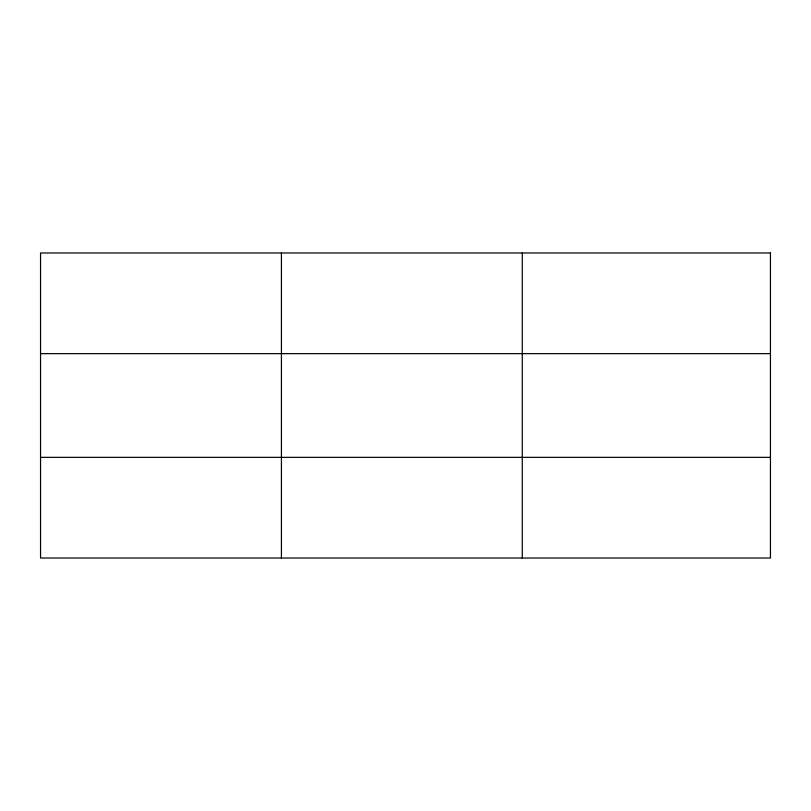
<?xml version="1.0" encoding="UTF-8"?>
<svg xmlns="http://www.w3.org/2000/svg" width="811" height="811" viewBox="0 0 811 811"><rect width="100%" height="100%" fill="white"/><g stroke="black" fill="none" stroke-linecap="round" stroke-linejoin="round"><path stroke-width="1.22" d="M281.417 558.019L281.417 252.981M522.284 558.019L522.284 252.981M40.55 353.647L770.45 353.647M40.55 457.353L770.45 457.353M770.45 252.981L770.45 558.019L40.55 558.019L40.55 252.981L770.45 252.981"/></g></svg>
